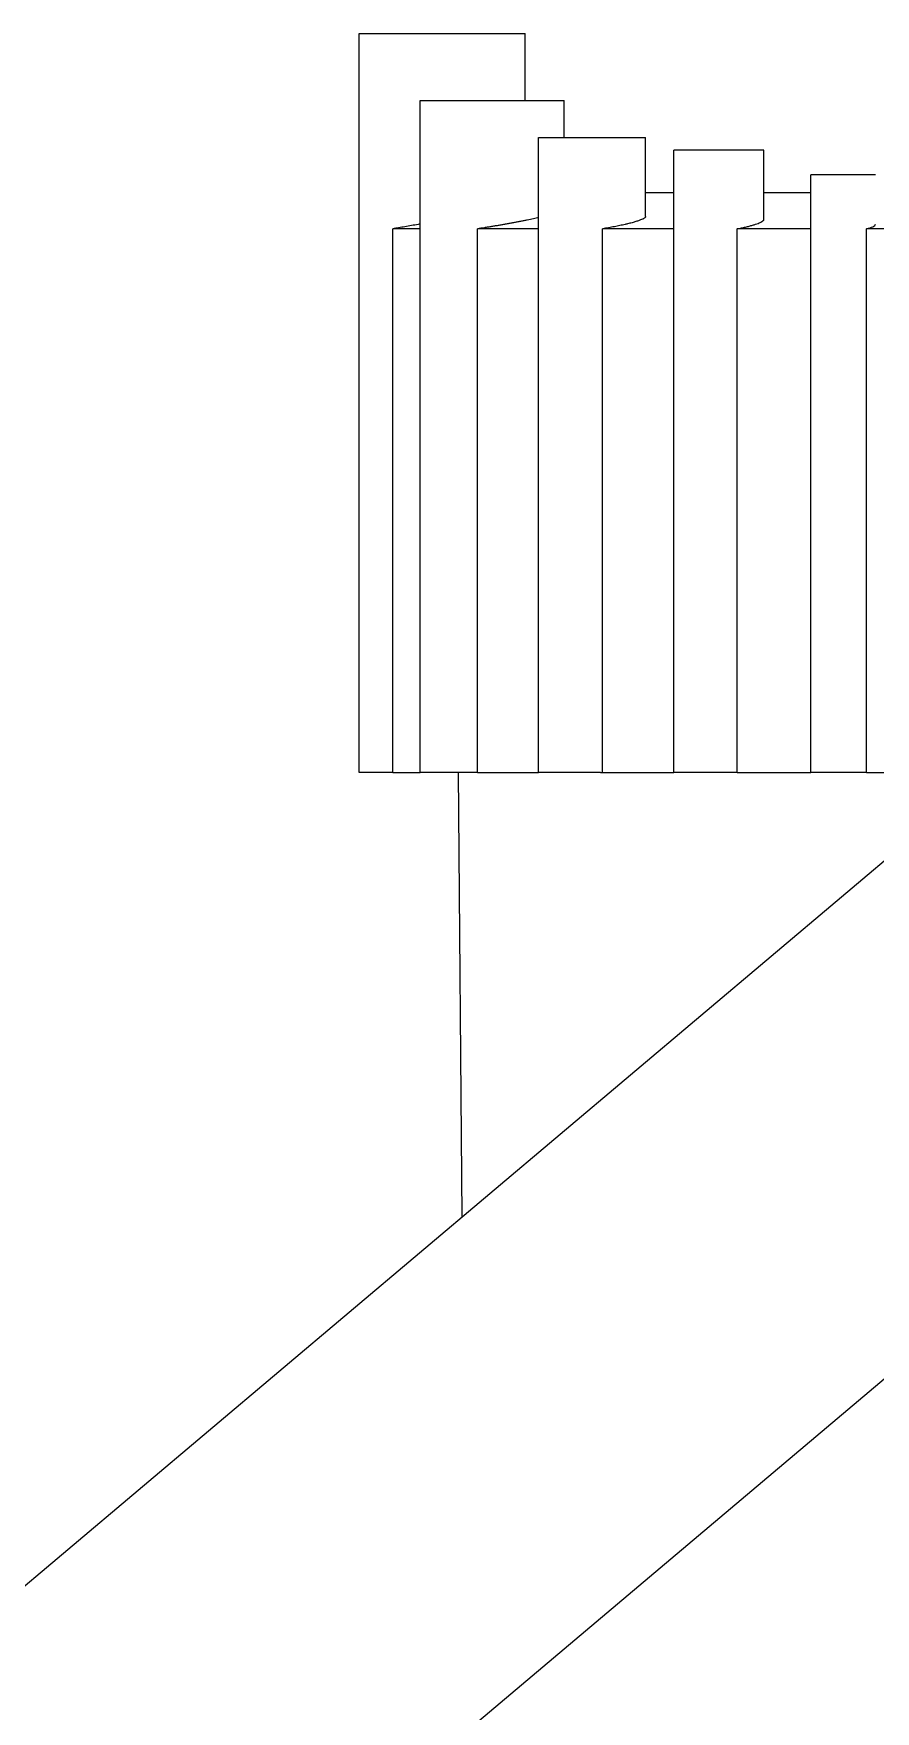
# Model space of a CAD drawing. Header units: millimetres. Extents: x 0 to 100323, y 0 to 59400.
# Drawn here: x 20918.4 to 20952.4, y 51350 to 51417.8 of the extents above; entities that cross this region are included whole.
import ezdxf

# ---------------------------------------------------------------- set-up
doc = ezdxf.new("R2010")
doc.units = ezdxf.units.MM
doc.header["$LTSCALE"] = 100
doc.layers.add('Visible', color=7, linetype='Continuous', lineweight=25)

msp = doc.modelspace()

# ---------------------------------------------------------------- linework, layer by layer
at = {"layer": 'Visible'}
for p, q in [((20931.548, 51417.821), (20937.262, 51417.821)), ((20931.548, 51387.969), (20931.548, 51417.821)), ((20937.262, 51417.821), (20938.266, 51417.821)), ((20938.266, 51415.121), (20938.266, 51417.821)), ((20934.02, 51415.121), (20935.236, 51415.121)), ((20934.02, 51387.969), (20934.02, 51415.121)), ((20935.236, 51415.121), (20939.832, 51415.121)), ((20939.832, 51413.621), (20939.832, 51415.121)), ((20938.805, 51413.621), (20941.31, 51413.621)), ((20938.805, 51387.969), (20938.805, 51413.621)), ((20941.31, 51413.621), (20943.129, 51413.621)), ((20943.129, 51410.425), (20943.129, 51413.621)), ((20947.904, 51413.111), (20944.274, 51413.111)), ((20944.274, 51387.969), (20944.274, 51413.111)), ((20947.904, 51410.308), (20947.904, 51413.111)), ((20952.415, 51412.111), (20949.802, 51412.111)), ((20949.802, 51387.969), (20949.802, 51412.111)), ((20943.129, 51411.405), (20944.274, 51411.405)), ((20947.904, 51411.405), (20949.802, 51411.405)), ((20932.915, 51387.969), (20932.915, 51409.933)), ((20934.02, 51409.933), (20932.915, 51409.933)), ((20936.329, 51387.969), (20936.329, 51409.933)), ((20938.805, 51409.933), (20936.329, 51409.933)), ((20941.39, 51387.969), (20941.39, 51409.933)), ((20944.274, 51409.933), (20941.39, 51409.933)), ((20946.828, 51387.969), (20946.828, 51409.933)), ((20949.802, 51409.933), (20946.828, 51409.933)), ((20952.06, 51387.969), (20952.06, 51409.933)), ((21009.491, 51409.933), (20952.06, 51409.933)), ((20907.867, 51346.529), (20966.049, 51395.611)), ((20932.915, 51387.969), (20931.548, 51387.969)), ((20932.915, 51387.969), (20934.02, 51387.969)), ((20934.213, 51387.969), (20934.02, 51387.969)), ((20934.38, 51387.969), (20934.213, 51387.969)), ((20935.236, 51387.969), (20934.38, 51387.969)), ((20936.329, 51387.969), (20935.236, 51387.969)), ((20935.719, 51370.025), (20935.562, 51387.969)), ((20936.329, 51387.969), (20938.805, 51387.969)), ((20939.218, 51387.969), (20938.805, 51387.969)), ((20939.395, 51387.969), (20939.218, 51387.969)), ((20941.31, 51387.969), (20939.395, 51387.969)), ((20941.31, 51387.969), (20941.39, 51387.969)), ((20941.39, 51387.969), (20944.274, 51387.969)), ((20944.811, 51387.969), (20944.274, 51387.969)), ((20944.965, 51387.969), (20944.811, 51387.969)), ((20946.828, 51387.969), (20944.965, 51387.969)), ((20946.828, 51387.969), (20949.802, 51387.969)), ((20950.364, 51387.969), (20949.802, 51387.969)), ((20950.489, 51387.969), (20950.364, 51387.969)), ((20952.06, 51387.969), (20950.489, 51387.969)), ((20952.06, 51387.969), (20956.99, 51387.969)), ((20916.524, 51332.899), (20976.366, 51383.381))]:
    msp.add_line(p, q, dxfattribs=at)
for points, knots in [([(20938.805, 51410.388), (20938.738, 51410.373), (20938.669, 51410.357), (20938.598, 51410.341), (20938.516, 51410.323), (20938.431, 51410.305), (20938.343, 51410.287), (20938.299, 51410.277), (20938.254, 51410.268), (20938.209, 51410.259), (20938.187, 51410.255), (20938.164, 51410.25), (20938.141, 51410.245), (20938.118, 51410.241), (20938.095, 51410.236), (20938.072, 51410.232), (20938.025, 51410.222), (20937.979, 51410.213), (20937.931, 51410.204), (20937.884, 51410.195), (20937.836, 51410.186), (20937.788, 51410.177), (20937.74, 51410.168), (20937.692, 51410.159), (20937.643, 51410.15), (20937.594, 51410.141), (20937.545, 51410.132), (20937.496, 51410.123), (20937.447, 51410.115), (20937.398, 51410.106), (20937.349, 51410.097), (20937.3, 51410.089), (20937.25, 51410.08), (20937.201, 51410.072), (20937.152, 51410.063), (20937.102, 51410.055), (20937.053, 51410.047), (20937.003, 51410.038), (20936.954, 51410.03), (20936.905, 51410.022), (20936.856, 51410.014), (20936.807, 51410.006), (20936.759, 51409.999), (20936.71, 51409.991), (20936.662, 51409.983), (20936.614, 51409.976), (20936.517, 51409.961), (20936.422, 51409.947), (20936.329, 51409.933)], [5.809913, 5.809913, 5.809913, 5.809913, 6.072494, 6.072494, 6.072494, 6.372663, 6.372663, 6.372663, 6.522733, 6.522733, 6.522733, 6.597775, 6.597775, 6.597775, 6.672831, 6.672831, 6.672831, 6.822903, 6.822903, 6.822903, 6.973035, 6.973035, 6.973035, 7.12319, 7.12319, 7.12319, 7.273314, 7.273314, 7.273314, 7.423461, 7.423461, 7.423461, 7.573647, 7.573647, 7.573647, 7.724027, 7.724027, 7.724027, 7.874381, 7.874381, 7.874381, 8.024508, 8.024508, 8.024508, 8.174579, 8.174579, 8.174579, 8.474771, 8.474771, 8.474771, 8.474771]), ([(20943.129, 51410.425), (20943.129, 51410.423), (20943.129, 51410.421), (20943.129, 51410.419), (20943.127, 51410.412), (20943.124, 51410.405), (20943.118, 51410.397), (20943.111, 51410.389), (20943.103, 51410.381), (20943.092, 51410.372), (20943.081, 51410.364), (20943.067, 51410.355), (20943.051, 51410.346), (20943.043, 51410.342), (20943.035, 51410.337), (20943.025, 51410.333), (20943.016, 51410.328), (20943.006, 51410.323), (20942.996, 51410.318), (20942.975, 51410.309), (20942.951, 51410.299), (20942.925, 51410.289), (20942.907, 51410.282), (20942.889, 51410.275), (20942.869, 51410.268), (20942.849, 51410.261), (20942.828, 51410.253), (20942.805, 51410.246), (20942.761, 51410.231), (20942.713, 51410.217), (20942.66, 51410.201), (20942.634, 51410.194), (20942.607, 51410.186), (20942.579, 51410.179), (20942.551, 51410.171), (20942.522, 51410.163), (20942.492, 51410.156), (20942.462, 51410.148), (20942.431, 51410.14), (20942.399, 51410.132), (20942.383, 51410.128), (20942.367, 51410.125), (20942.351, 51410.121), (20942.334, 51410.117), (20942.318, 51410.113), (20942.301, 51410.109), (20942.234, 51410.094), (20942.164, 51410.078), (20942.092, 51410.063), (20942.019, 51410.048), (20941.944, 51410.033), (20941.867, 51410.018), (20941.791, 51410.003), (20941.712, 51409.988), (20941.632, 51409.974), (20941.593, 51409.967), (20941.552, 51409.96), (20941.512, 51409.953), (20941.472, 51409.946), (20941.431, 51409.94), (20941.39, 51409.933)], [3.931558, 3.931558, 3.931558, 3.931558, 3.980806, 3.980806, 3.980806, 4.162261, 4.162261, 4.162261, 4.343879, 4.343879, 4.343879, 4.525087, 4.525087, 4.525087, 4.615645, 4.615645, 4.615645, 4.70619, 4.70619, 4.70619, 4.887279, 4.887279, 4.887279, 5.01146, 5.01146, 5.01146, 5.13569, 5.13569, 5.13569, 5.384105, 5.384105, 5.384105, 5.508277, 5.508277, 5.508277, 5.632448, 5.632448, 5.632448, 5.756613, 5.756613, 5.756613, 5.818684, 5.818684, 5.818684, 5.880766, 5.880766, 5.880766, 6.129152, 6.129152, 6.129152, 6.377693, 6.377693, 6.377693, 6.626296, 6.626296, 6.626296, 6.750645, 6.750645, 6.750645, 6.875023, 6.875023, 6.875023, 6.875023]), ([(20946.828, 51409.933), (20946.858, 51409.939), (20946.887, 51409.944), (20946.916, 51409.95), (20946.946, 51409.956), (20946.974, 51409.962), (20947.002, 51409.968), (20947.031, 51409.974), (20947.058, 51409.98), (20947.086, 51409.986), (20947.113, 51409.992), (20947.14, 51409.998), (20947.166, 51410.004), (20947.192, 51410.01), (20947.218, 51410.016), (20947.243, 51410.023), (20947.268, 51410.029), (20947.293, 51410.035), (20947.317, 51410.041), (20947.364, 51410.054), (20947.41, 51410.066), (20947.453, 51410.079), (20947.474, 51410.085), (20947.495, 51410.091), (20947.515, 51410.097), (20947.536, 51410.104), (20947.555, 51410.11), (20947.574, 51410.116), (20947.611, 51410.128), (20947.646, 51410.141), (20947.677, 51410.153), (20947.709, 51410.165), (20947.737, 51410.177), (20947.763, 51410.189), (20947.775, 51410.195), (20947.787, 51410.201), (20947.798, 51410.207), (20947.809, 51410.213), (20947.819, 51410.218), (20947.829, 51410.224), (20947.836, 51410.228), (20947.843, 51410.233), (20947.849, 51410.237), (20947.855, 51410.242), (20947.861, 51410.246), (20947.866, 51410.25), (20947.877, 51410.259), (20947.885, 51410.267), (20947.891, 51410.275), (20947.897, 51410.283), (20947.901, 51410.291), (20947.903, 51410.299), (20947.904, 51410.302), (20947.904, 51410.305), (20947.904, 51410.308)], [0, 0, 0, 0, 0.099863, 0.099863, 0.099863, 0.199442, 0.199442, 0.199442, 0.298855, 0.298855, 0.298855, 0.398345, 0.398345, 0.398345, 0.497777, 0.497777, 0.497777, 0.59716, 0.59716, 0.59716, 0.795915, 0.795915, 0.795915, 0.895281, 0.895281, 0.895281, 0.994648, 0.994648, 0.994648, 1.193412, 1.193412, 1.193412, 1.392244, 1.392244, 1.392244, 1.491995, 1.491995, 1.491995, 1.59209, 1.59209, 1.59209, 1.670025, 1.670025, 1.670025, 1.748007, 1.748007, 1.748007, 1.90383, 1.90383, 1.90383, 2.059007, 2.059007, 2.059007, 2.12442, 2.12442, 2.12442, 2.12442]), ([(20934.02, 51410.125), (20933.995, 51410.12), (20933.97, 51410.116), (20933.944, 51410.111), (20933.849, 51410.095), (20933.755, 51410.078), (20933.664, 51410.062), (20933.573, 51410.046), (20933.484, 51410.031), (20933.398, 51410.016), (20933.355, 51410.008), (20933.312, 51410.001), (20933.271, 51409.994), (20933.229, 51409.986), (20933.188, 51409.979), (20933.148, 51409.973), (20933.107, 51409.966), (20933.068, 51409.959), (20933.029, 51409.952), (20932.991, 51409.946), (20932.953, 51409.939), (20932.915, 51409.933)], [3.684911, 3.684911, 3.684911, 3.684911, 3.767724, 3.767724, 3.767724, 4.081562, 4.081562, 4.081562, 4.395498, 4.395498, 4.395498, 4.552406, 4.552406, 4.552406, 4.70939, 4.70939, 4.70939, 4.866307, 4.866307, 4.866307, 5.023344, 5.023344, 5.023344, 5.023344]), ([(20952.06, 51409.933), (20952.159, 51409.96), (20952.244, 51409.99), (20952.375, 51410.053), (20952.412, 51410.086), (20952.415, 51410.115), (20952.415, 51410.116), (20952.415, 51410.118)], [0.0069047, 0.0069047, 0.0069047, 0.0069047, 0.05025878, 0.05025878, 0.10051756, 0.10051756, 0.10305029, 0.10305029, 0.10305029, 0.10305029])]:
    msp.add_open_spline(points, degree=3, knots=knots, dxfattribs=at)

doc.saveas('drawing.dxf')
